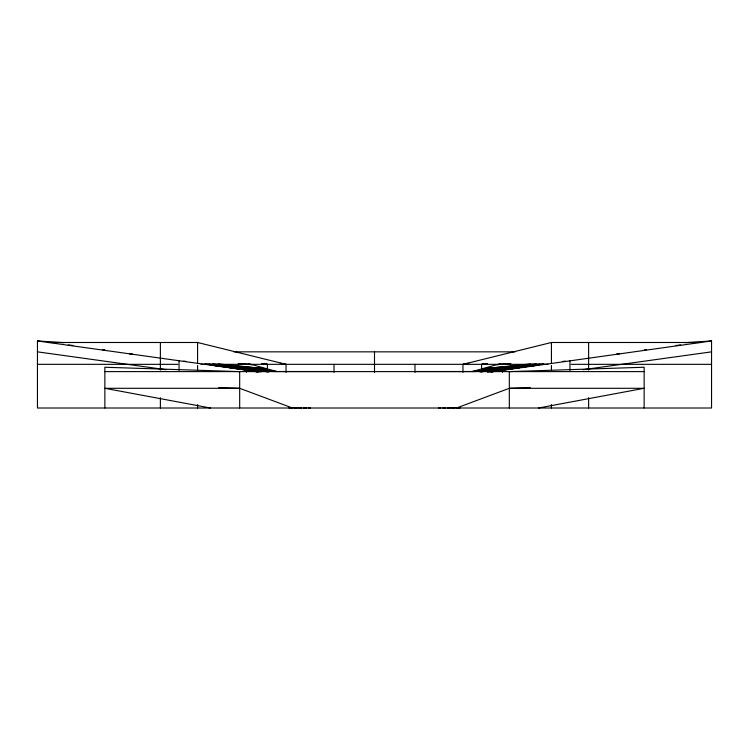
<?xml version="1.0" encoding="UTF-8"?>
<svg xmlns="http://www.w3.org/2000/svg" width="749" height="749" viewBox="0 0 749 749"><rect width="100%" height="100%" fill="white"/><g stroke="black" fill="none" stroke-linecap="round" stroke-linejoin="round"><path stroke-width="1.12" d="M286.034 372.375L286.043 364.332L197.577 342.49L47.889 342.49M456.534 408.008L459.998 407.802L456.534 408.008L509.32 388.3L530.236 387.617M543.868 363.939L472.254 371.513L500.238 363.733M462.957 372.375L462.957 364.332L551.423 342.49L701.111 342.49M536.237 363.789L481.579 368.92L481.579 364.332L484.996 363.63M538.522 408.008L644.14 388.3L509.32 388.3M462.957 364.332L468.724 363.331M491.119 371.935L711.55 340.954L711.55 408.008L37.45 408.008L37.45 340.954L64.18 342.686M490.08 371.907L502.551 369.987L502.551 372.244M491.812 371.794L519.403 367.647L487.402 371.925M583.134 369.678L711.55 351.843M487.749 371.841L536.256 365.306L481.073 371.813M481.579 364.332L487.356 363.583M480.062 371.869L543.83 364.098M472.254 371.513L540.076 363.958M563.061 361.392L565.364 361.14M481.579 368.92L530.451 363.948M508.487 363.621L496.943 364.651L510.865 363.649M617.045 353.968L619.357 353.762L617.026 353.912M676.178 345.561L680.822 345.223L676.15 345.448M438.558 408.008L440.889 407.849M449.54 407.849L447.219 408.008L450.673 407.802M684.82 342.686L711.55 340.954M454.184 407.859L451.881 408.008L455.336 407.812M644.252 349.811L646.584 349.689M233.866 351.843L515.134 351.843M37.45 364.332L177.822 364.332M201.069 364.332L547.931 364.332M571.178 364.332L711.55 364.332M273.254 371.513L334.026 371.513M414.974 371.513L475.746 371.513M104.86 371.607L644.14 371.607M292.466 408.008L289.002 407.802L292.466 408.008L239.68 388.3L104.86 388.3L210.478 408.008M218.764 387.617L239.68 388.3M72.85 345.448L68.178 345.223L72.822 345.561M102.416 349.689L104.748 349.811M293.664 407.812L297.119 408.008L294.816 407.859M298.327 407.802L301.781 408.008L299.46 407.849M131.974 353.912L129.643 353.762L131.955 353.968M308.111 407.849L310.442 408.008M238.135 363.649L252.057 364.651L240.513 363.621M212.763 363.789L267.421 368.92L267.421 364.332L264.004 363.63M218.549 363.948L267.421 368.92M205.132 363.939L276.746 371.513L248.762 363.733M183.636 361.14L185.939 361.392M208.924 363.958L276.746 371.513M267.927 371.813L212.744 365.306L261.251 371.841M205.17 364.098L268.938 371.869M261.644 363.583L267.421 364.332M37.45 340.954L258.92 371.907M37.45 351.843L165.866 369.678M229.597 367.647L257.188 371.794M257.881 371.935L246.449 369.987L246.449 372.244M280.276 363.331L286.043 364.332M644.14 408.008L644.14 367.244L509.32 371.607L509.32 408.008M588.62 342.49L588.62 370.072M588.62 397.663L588.62 408.008M569.961 360.625L569.961 370.418M551.423 342.49L551.423 363.181M551.423 365.475L551.423 370.072M551.423 404.554L551.423 408.008M414.974 364.332L414.974 372.375M374.5 351.843L374.5 372.375M334.026 364.332L334.026 372.375M239.68 408.008L239.68 371.607L104.86 367.244L104.86 408.008M197.577 342.49L197.577 363.181M197.577 365.475L197.577 370.072M197.577 404.554L197.577 408.008M179.039 360.625L179.039 370.418M160.38 342.49L160.38 370.072M160.38 397.663L160.38 408.008M445.187 407.84L442.893 408.008L445.206 407.859M306.107 408.008L303.794 407.859L306.107 408.008"/></g></svg>
